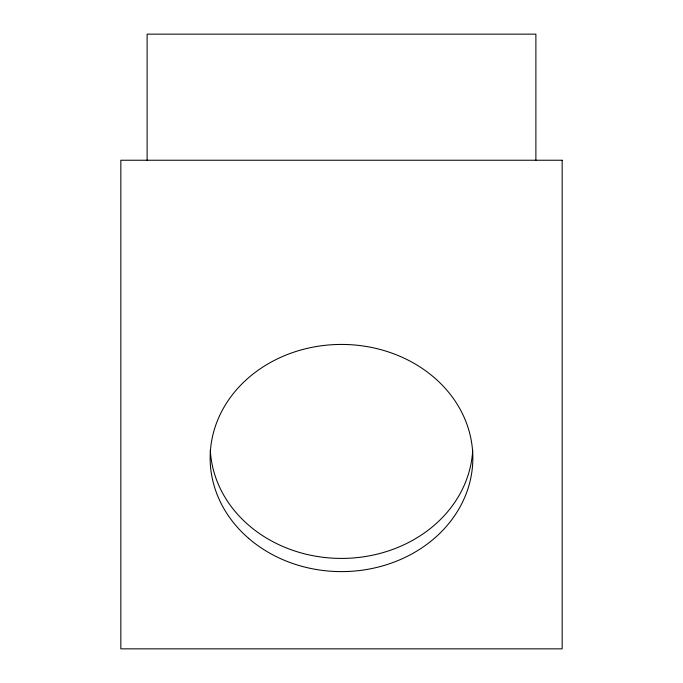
<?xml version="1.0" encoding="UTF-8"?>
<svg xmlns="http://www.w3.org/2000/svg" width="683" height="683" viewBox="0 0 683 683"><rect width="100%" height="100%" fill="white"/><g stroke="black" fill="none" stroke-linecap="round" stroke-linejoin="round"><path stroke-width="1.02" d="M535.89 160.24L535.89 34.15L147.11 34.15L147.11 160.24M472.704 450.106A131.349 113.583 0 0 1 341.5 558.421A131.349 113.583 0 0 1 210.296 450.106M562.16 160.24L120.84 160.24L120.84 648.85L562.16 648.85L562.16 160.24M248.621 538.341A131.349 113.583 0 0 0 468.367 487.423A131.349 113.583 0 0 0 307.504 348.304A131.349 113.583 0 0 0 248.621 538.341"/></g></svg>
